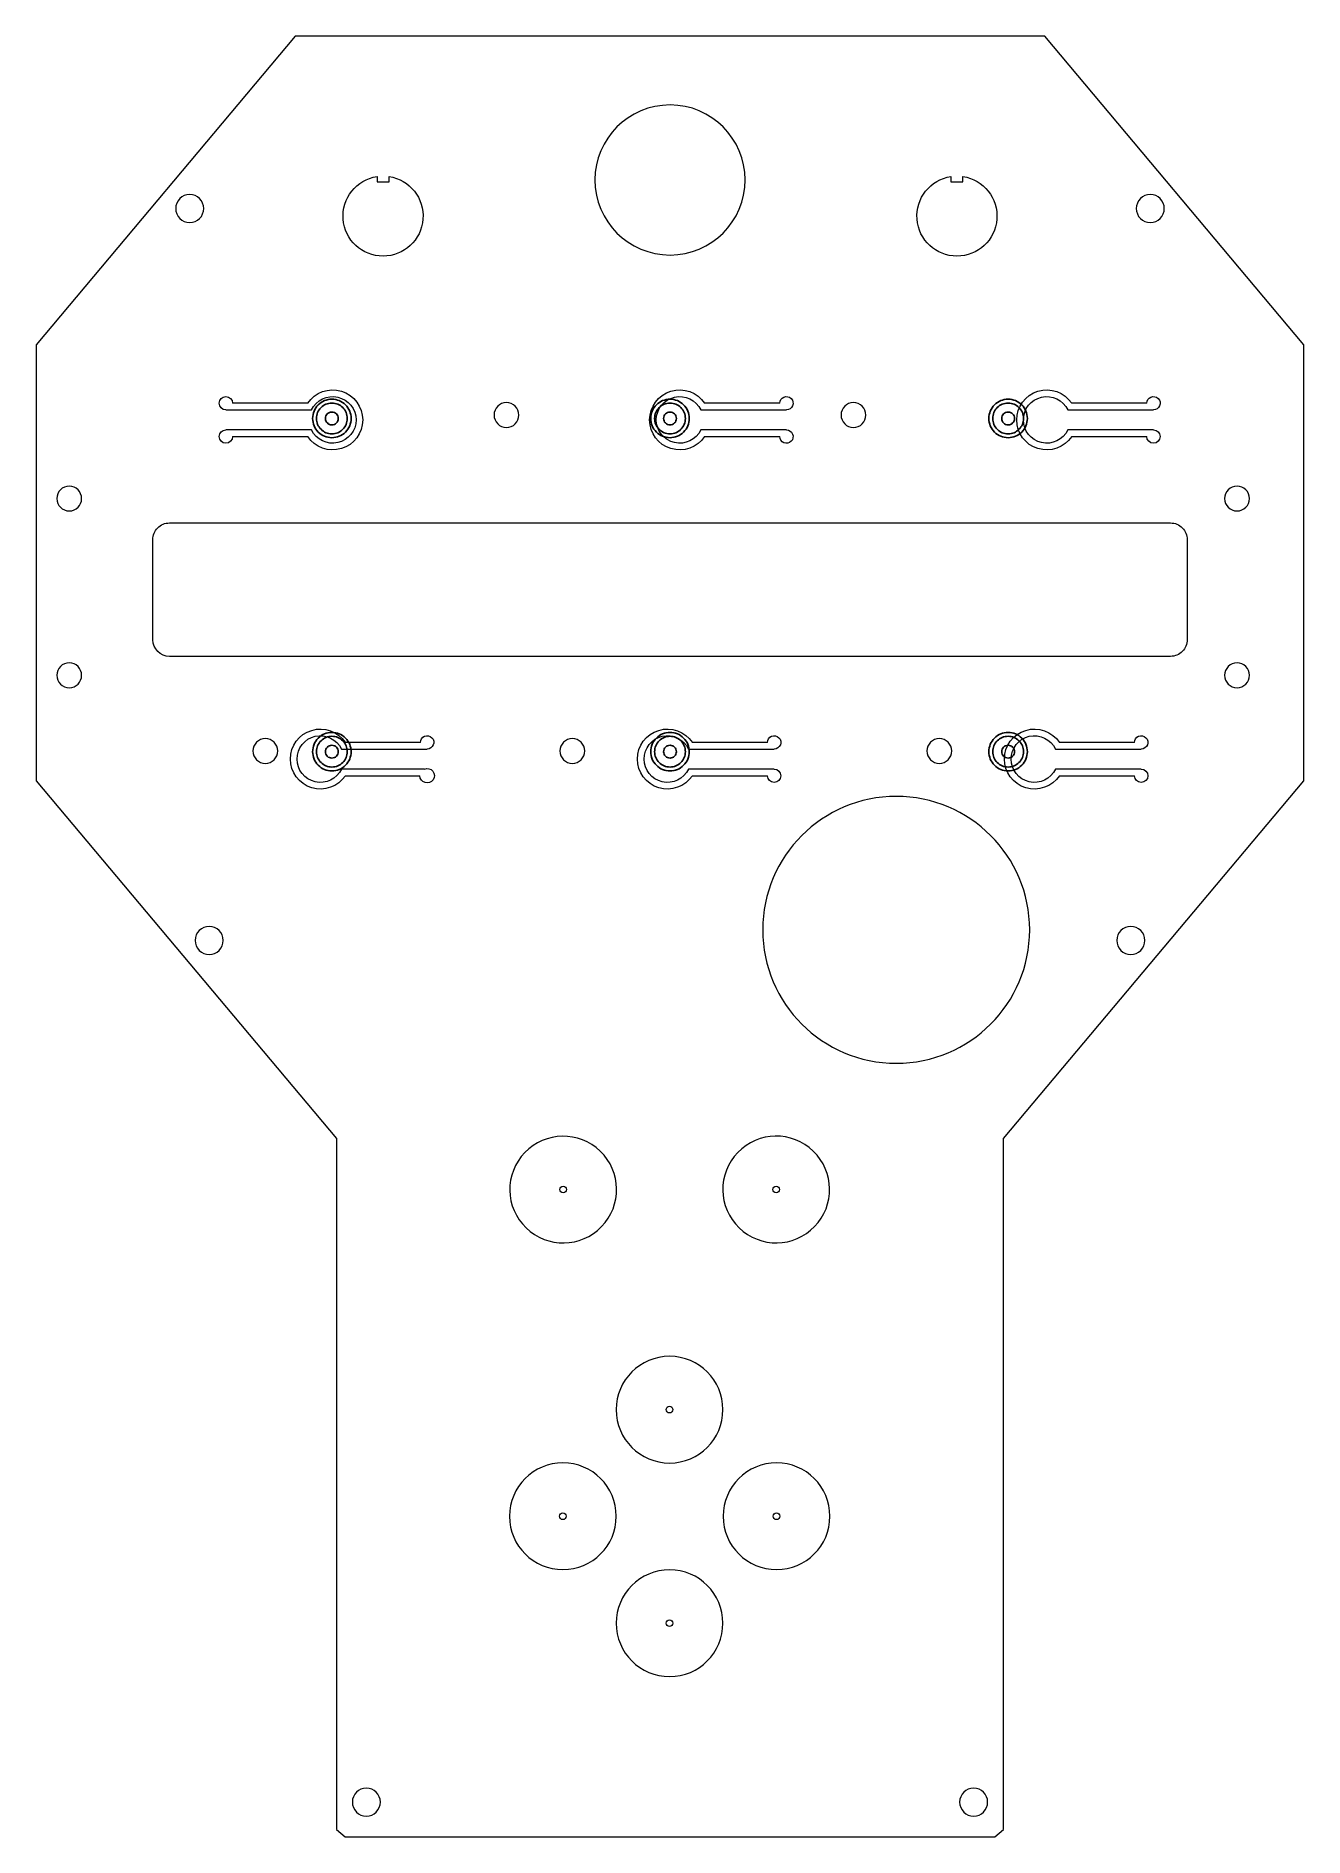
# Model space of a CAD drawing. Header units: millimetres. Extents: x 164 to 354, y -123 to 147.
import ezdxf

# ---------------------------------------------------------------- set-up
doc = ezdxf.new("R2010")
doc.units = ezdxf.units.MM
doc.header["$MEASUREMENT"] = 0
doc.layers.add('layer 1', color=7, linetype='Continuous', plot=False)

msp = doc.modelspace()

# ---------------------------------------------------------------- linework, layer by layer
at = {"layer": 'layer 1', "lineweight": 15}
for points in [[(202.4572, 146.9838), (202.4572, 146.9838), (163.6212, 100.7009), (163.6212, 100.7009)], [(314.7852, 146.9838), (314.7852, 146.9838), (202.4572, 146.9838), (202.4572, 146.9838)], [(353.6212, 100.7009), (353.6212, 100.7009), (314.7852, 146.9838), (314.7852, 146.9838)], [(214.7212, 125.916), (214.7212, 125.916), (214.7212, 125.116), (214.7212, 125.116)], [(214.7212, 125.116), (214.7212, 125.116), (216.5212, 125.116), (216.5212, 125.116)], [(216.5212, 125.116), (216.5212, 125.116), (216.5212, 125.916), (216.5212, 125.916)], [(300.7212, 125.916), (300.7212, 125.916), (300.7212, 125.116), (300.7212, 125.116)], [(300.7212, 125.116), (300.7212, 125.116), (302.5212, 125.116), (302.5212, 125.116)], [(302.5212, 125.116), (302.5212, 125.116), (302.5212, 125.916), (302.5212, 125.916)], [(163.6212, 100.7009), (163.6212, 100.7009), (163.6212, 35.3144), (163.6212, 35.3144)], [(353.6212, 35.3144), (353.6212, 35.3144), (353.6212, 100.7009), (353.6212, 100.7009)], [(204.3295, 91.9338), (204.3295, 91.9338), (193.0712, 91.9338), (193.0712, 91.9338)], [(275.0712, 91.9338), (275.0712, 91.9338), (263.8129, 91.9338), (263.8129, 91.9338)], [(330.0712, 91.9338), (330.0712, 91.9338), (318.8129, 91.9338), (318.8129, 91.9338)], [(192.0712, 90.9338), (192.0712, 90.9338), (204.9089, 90.9338), (204.9089, 90.9338)], [(263.2335, 90.9338), (263.2335, 90.9338), (276.0712, 90.9338), (276.0712, 90.9338)], [(318.2335, 90.9338), (318.2335, 90.9338), (331.0712, 90.9338), (331.0712, 90.9338)], [(204.9089, 87.9338), (204.9089, 87.9338), (192.0712, 87.9338), (192.0712, 87.9338)], [(193.0712, 86.9338), (193.0712, 86.9338), (204.3295, 86.9338), (204.3295, 86.9338)], [(276.0712, 87.9338), (276.0712, 87.9338), (263.2335, 87.9338), (263.2335, 87.9338)], [(263.8129, 86.9338), (263.8129, 86.9338), (275.0712, 86.9338), (275.0712, 86.9338)], [(331.0712, 87.9338), (331.0712, 87.9338), (318.2335, 87.9338), (318.2335, 87.9338)], [(318.8129, 86.9338), (318.8129, 86.9338), (330.0712, 86.9338), (330.0712, 86.9338)], [(183.6212, 73.9838), (183.6212, 73.9838), (333.6212, 73.9838), (333.6212, 73.9838)], [(181.1212, 56.4838), (181.1212, 56.4838), (181.1212, 71.4838), (181.1212, 71.4838)], [(336.1212, 71.4838), (336.1212, 71.4838), (336.1212, 56.4838), (336.1212, 56.4838)], [(183.6212, 53.9838), (182.2405, 53.9838), (181.1212, 55.1031), (181.1212, 56.4838)], [(333.6212, 53.9838), (333.6212, 53.9838), (183.6212, 53.9838), (183.6212, 53.9838)], [(221.2315, 41.0838), (221.2315, 41.0838), (209.9731, 41.0838), (209.9731, 41.0838)], [(273.2315, 41.0838), (273.2315, 41.0838), (261.9731, 41.0838), (261.9731, 41.0838)], [(328.2315, 41.0838), (328.2315, 41.0838), (316.9731, 41.0838), (316.9731, 41.0838)], [(209.3938, 40.0838), (209.3938, 40.0838), (222.2315, 40.0838), (222.2315, 40.0838)], [(261.3938, 40.0838), (261.3938, 40.0838), (274.2315, 40.0838), (274.2315, 40.0838)], [(316.3938, 40.0838), (316.3938, 40.0838), (329.2315, 40.0838), (329.2315, 40.0838)], [(163.6212, 35.3144), (163.6212, 35.3144), (208.6212, -18.3145), (208.6212, -18.3145)], [(221.8224, 37.0838), (221.8224, 37.0838), (209.3938, 37.0838), (209.3938, 37.0838)], [(209.9731, 36.0838), (209.9731, 36.0838), (221.151, 36.0838), (221.151, 36.0838)], [(274.2315, 37.0838), (274.2315, 37.0838), (261.3938, 37.0838), (261.3938, 37.0838)], [(261.9731, 36.0838), (261.9731, 36.0838), (273.2315, 36.0838), (273.2315, 36.0838)], [(308.6212, -18.3145), (308.6212, -18.3145), (353.6212, 35.3144), (353.6212, 35.3144)], [(329.2315, 37.0838), (329.2315, 37.0838), (316.3938, 37.0838), (316.3938, 37.0838)], [(316.9731, 36.0838), (316.9731, 36.0838), (328.2315, 36.0838), (328.2315, 36.0838)], [(208.6212, -18.3145), (208.6212, -18.3145), (208.6212, -121.9084), (208.6212, -121.9084)], [(308.6212, -121.9084), (308.6212, -121.9084), (308.6212, -18.3145), (308.6212, -18.3145)], [(208.6212, -121.9084), (208.6212, -121.9084), (209.9413, -123.0162), (209.9413, -123.0162)], [(209.9413, -123.0162), (209.9413, -123.0162), (307.3011, -123.0162), (307.3011, -123.0162)], [(307.3011, -123.0162), (307.3011, -123.0162), (308.6212, -121.9084), (308.6212, -121.9084)]]:
    msp.add_open_spline(points, degree=3, dxfattribs=at)
at = {"layer": 'layer 1', "color": 240, "lineweight": 15}
msp.add_open_spline([(247.374, 125.3999), (247.374, 131.6131), (252.4108, 136.6499), (258.624, 136.6499), (258.624, 136.6499), (264.8372, 136.65), (269.874, 131.6132), (269.874, 125.4), (269.874, 125.4), (269.874, 119.1868), (264.8372, 114.15), (258.624, 114.1499), (258.624, 114.1499), (252.4109, 114.1499), (247.374, 119.1867), (247.374, 125.3999)], degree=3, knots=[0, 0, 0, 0, 0.2, 0.2, 0.2, 0.2, 0.4, 0.4, 0.4, 0.4, 0.6, 0.6, 0.6, 0.6, 1, 1, 1, 1], dxfattribs=at)
at = {"layer": 'layer 1', "lineweight": 15}
for points, knots in [([(216.5212, 125.916), (219.6243, 125.4452), (221.8403, 122.6623), (221.6042, 119.5326), (221.6042, 119.5326), (221.3681, 116.4028), (218.7599, 113.9839), (215.6212, 113.9838), (215.6212, 113.9838), (212.4826, 113.9838), (209.8743, 116.4028), (209.6382, 119.5325), (209.6382, 119.5325), (209.4021, 122.6623), (211.618, 125.4451), (214.7212, 125.916)], [0, 0, 0, 0, 0.2, 0.2, 0.2, 0.2, 0.4, 0.4, 0.4, 0.4, 0.6, 0.6, 0.6, 0.6, 1, 1, 1, 1]), ([(302.5212, 125.916), (305.6243, 125.4452), (307.8403, 122.6623), (307.6042, 119.5326), (307.6042, 119.5326), (307.3681, 116.4028), (304.7599, 113.9839), (301.6212, 113.9838), (301.6212, 113.9838), (298.4826, 113.9838), (295.8743, 116.4028), (295.6382, 119.5325), (295.6382, 119.5325), (295.4021, 122.6623), (297.618, 125.4451), (300.7212, 125.916)], [0, 0, 0, 0, 0.2, 0.2, 0.2, 0.2, 0.4, 0.4, 0.4, 0.4, 0.6, 0.6, 0.6, 0.6, 1, 1, 1, 1]), ([(184.5498, 121.1241), (184.5498, 122.2839), (185.49, 123.2241), (186.6498, 123.2241), (186.6498, 123.2241), (187.8096, 123.2241), (188.7498, 122.2839), (188.7498, 121.1241), (188.7498, 121.1241), (188.7498, 119.9643), (187.8096, 119.0241), (186.6498, 119.0241), (186.6498, 119.0241), (185.49, 119.0241), (184.5498, 119.9643), (184.5498, 121.1241)], [0, 0, 0, 0, 0.2, 0.2, 0.2, 0.2, 0.4, 0.4, 0.4, 0.4, 0.6, 0.6, 0.6, 0.6, 1, 1, 1, 1]), ([(328.4926, 121.1241), (328.4926, 122.2839), (329.4328, 123.2241), (330.5926, 123.2241), (330.5926, 123.2241), (331.7524, 123.2241), (332.6926, 122.2839), (332.6926, 121.1241), (332.6926, 121.1241), (332.6926, 119.9643), (331.7524, 119.0241), (330.5926, 119.0241), (330.5926, 119.0241), (329.4328, 119.0241), (328.4926, 119.9643), (328.4926, 121.1241)], [0, 0, 0, 0, 0.2, 0.2, 0.2, 0.2, 0.4, 0.4, 0.4, 0.4, 0.6, 0.6, 0.6, 0.6, 1, 1, 1, 1]), ([(192.0712, 90.9338), (191.5189, 90.9338), (191.0712, 91.3816), (191.0712, 91.9338), (191.0712, 91.9338), (191.0712, 92.4861), (191.5189, 92.9338), (192.0712, 92.9338), (192.0712, 92.9338), (192.6235, 92.9338), (193.0712, 92.4861), (193.0712, 91.9338)], [0, 0, 0, 0, 0.25, 0.25, 0.25, 0.25, 0.5, 0.5, 0.5, 0.5, 1, 1, 1, 1]), ([(204.3295, 91.9338), (205.4307, 93.582), (207.4806, 94.3155), (209.3774, 93.7401), (209.3774, 93.7401), (211.2742, 93.1647), (212.5712, 91.416), (212.5712, 89.4338), (212.5712, 89.4338), (212.5712, 87.4517), (211.2742, 85.703), (209.3774, 85.1276), (209.3774, 85.1276), (207.4806, 84.5522), (205.4307, 85.2857), (204.3295, 86.9338)], [0, 0, 0, 0, 0.2, 0.2, 0.2, 0.2, 0.4, 0.4, 0.4, 0.4, 0.6, 0.6, 0.6, 0.6, 1, 1, 1, 1]), ([(204.9089, 90.9338), (205.6104, 92.4127), (207.2432, 93.2079), (208.84, 92.8484), (208.84, 92.8484), (210.4368, 92.4888), (211.5712, 91.0706), (211.5712, 89.4338), (211.5712, 89.4338), (211.5712, 87.7971), (210.4368, 86.3788), (208.84, 86.0193), (208.84, 86.0193), (207.2432, 85.6598), (205.6104, 86.455), (204.9089, 87.9338)], [0, 0, 0, 0, 0.2, 0.2, 0.2, 0.2, 0.4, 0.4, 0.4, 0.4, 0.6, 0.6, 0.6, 0.6, 1, 1, 1, 1]), ([(232.2577, 90.1593), (232.2577, 91.1865), (233.0904, 92.0193), (234.1177, 92.0193), (234.1177, 92.0193), (235.1449, 92.0193), (235.9777, 91.1866), (235.9777, 90.1593), (235.9777, 90.1593), (235.9777, 89.1321), (235.1449, 88.2993), (234.1177, 88.2993), (234.1177, 88.2993), (233.0904, 88.2993), (232.2577, 89.132), (232.2577, 90.1593)], [0, 0, 0, 0, 0.2, 0.2, 0.2, 0.2, 0.4, 0.4, 0.4, 0.4, 0.6, 0.6, 0.6, 0.6, 1, 1, 1, 1]), ([(263.8129, 86.9338), (262.7117, 85.2857), (260.6618, 84.5522), (258.765, 85.1276), (258.765, 85.1276), (256.8682, 85.703), (255.5712, 87.4517), (255.5712, 89.4338), (255.5712, 89.4338), (255.5712, 91.416), (256.8681, 93.1647), (258.7649, 93.7401), (258.7649, 93.7401), (260.6617, 94.3155), (262.7116, 93.582), (263.8128, 91.9339)], [0, 0, 0, 0, 0.2, 0.2, 0.2, 0.2, 0.4, 0.4, 0.4, 0.4, 0.6, 0.6, 0.6, 0.6, 1, 1, 1, 1]), ([(263.2335, 87.9338), (262.532, 86.455), (260.8993, 85.6598), (259.3024, 86.0193), (259.3024, 86.0193), (257.7056, 86.3788), (256.5712, 87.797), (256.5712, 89.4338), (256.5712, 89.4338), (256.5712, 91.0706), (257.7056, 92.4888), (259.3024, 92.8484), (259.3024, 92.8484), (260.8992, 93.2079), (262.532, 92.4127), (263.2335, 90.9339)], [0, 0, 0, 0, 0.2, 0.2, 0.2, 0.2, 0.4, 0.4, 0.4, 0.4, 0.6, 0.6, 0.6, 0.6, 1, 1, 1, 1]), ([(275.0712, 91.9338), (275.0712, 92.3383), (275.3148, 92.7029), (275.6885, 92.8577), (275.6885, 92.8577), (276.0622, 93.0125), (276.4923, 92.9269), (276.7783, 92.641), (276.7783, 92.641), (277.0643, 92.355), (277.1499, 91.9248), (276.9951, 91.5512), (276.9951, 91.5512), (276.8403, 91.1775), (276.4757, 90.9338), (276.0712, 90.9338)], [0, 0, 0, 0, 0.2, 0.2, 0.2, 0.2, 0.4, 0.4, 0.4, 0.4, 0.6, 0.6, 0.6, 0.6, 1, 1, 1, 1]), ([(284.2577, 90.1593), (284.2577, 91.1865), (285.0904, 92.0193), (286.1177, 92.0193), (286.1177, 92.0193), (287.1449, 92.0193), (287.9777, 91.1866), (287.9777, 90.1593), (287.9777, 90.1593), (287.9777, 89.1321), (287.1449, 88.2993), (286.1177, 88.2993), (286.1177, 88.2993), (285.0904, 88.2993), (284.2577, 89.132), (284.2577, 90.1593)], [0, 0, 0, 0, 0.2, 0.2, 0.2, 0.2, 0.4, 0.4, 0.4, 0.4, 0.6, 0.6, 0.6, 0.6, 1, 1, 1, 1]), ([(318.8129, 86.9338), (317.7117, 85.2857), (315.6618, 84.5522), (313.765, 85.1276), (313.765, 85.1276), (311.8682, 85.703), (310.5712, 87.4517), (310.5712, 89.4338), (310.5712, 89.4338), (310.5712, 91.416), (311.8681, 93.1647), (313.7649, 93.7401), (313.7649, 93.7401), (315.6617, 94.3155), (317.7116, 93.582), (318.8128, 91.9339)], [0, 0, 0, 0, 0.2, 0.2, 0.2, 0.2, 0.4, 0.4, 0.4, 0.4, 0.6, 0.6, 0.6, 0.6, 1, 1, 1, 1]), ([(318.2335, 87.9338), (317.532, 86.455), (315.8993, 85.6598), (314.3024, 86.0193), (314.3024, 86.0193), (312.7056, 86.3788), (311.5712, 87.797), (311.5712, 89.4338), (311.5712, 89.4338), (311.5712, 91.0706), (312.7056, 92.4888), (314.3024, 92.8484), (314.3024, 92.8484), (315.8992, 93.2079), (317.532, 92.4127), (318.2335, 90.9339)], [0, 0, 0, 0, 0.2, 0.2, 0.2, 0.2, 0.4, 0.4, 0.4, 0.4, 0.6, 0.6, 0.6, 0.6, 1, 1, 1, 1]), ([(330.0712, 91.9338), (330.0712, 92.3383), (330.3148, 92.7029), (330.6885, 92.8577), (330.6885, 92.8577), (331.0622, 93.0125), (331.4923, 92.9269), (331.7783, 92.641), (331.7783, 92.641), (332.0643, 92.355), (332.1499, 91.9248), (331.9951, 91.5512), (331.9951, 91.5512), (331.8403, 91.1775), (331.4757, 90.9338), (331.0712, 90.9338)], [0, 0, 0, 0, 0.2, 0.2, 0.2, 0.2, 0.4, 0.4, 0.4, 0.4, 0.6, 0.6, 0.6, 0.6, 1, 1, 1, 1]), ([(193.0712, 86.9338), (193.0712, 86.3816), (192.6235, 85.9338), (192.0712, 85.9338), (192.0712, 85.9338), (191.5189, 85.9338), (191.0712, 86.3816), (191.0712, 86.9338), (191.0712, 86.9338), (191.0712, 87.4861), (191.5189, 87.9338), (192.0712, 87.9338)], [0, 0, 0, 0, 0.25, 0.25, 0.25, 0.25, 0.5, 0.5, 0.5, 0.5, 1, 1, 1, 1]), ([(276.0712, 87.9338), (276.4757, 87.9338), (276.8403, 87.6902), (276.9951, 87.3165), (276.9951, 87.3165), (277.1499, 86.9429), (277.0643, 86.5127), (276.7783, 86.2267), (276.7783, 86.2267), (276.4923, 85.9407), (276.0622, 85.8552), (275.6885, 86.01), (275.6885, 86.01), (275.3148, 86.1647), (275.0712, 86.5294), (275.0712, 86.9338)], [0, 0, 0, 0, 0.2, 0.2, 0.2, 0.2, 0.4, 0.4, 0.4, 0.4, 0.6, 0.6, 0.6, 0.6, 1, 1, 1, 1]), ([(331.0712, 87.9338), (331.6235, 87.9338), (332.0712, 87.4861), (332.0712, 86.9338), (332.0712, 86.9338), (332.0712, 86.3816), (331.6235, 85.9338), (331.0712, 85.9338), (331.0712, 85.9338), (330.5189, 85.9338), (330.0712, 86.3816), (330.0712, 86.9338)], [0, 0, 0, 0, 0.25, 0.25, 0.25, 0.25, 0.5, 0.5, 0.5, 0.5, 1, 1, 1, 1]), ([(166.7352, 77.6452), (166.7352, 78.6725), (167.568, 79.5052), (168.5952, 79.5052), (168.5952, 79.5052), (169.6224, 79.5052), (170.4552, 78.6725), (170.4552, 77.6452), (170.4552, 77.6452), (170.4552, 76.618), (169.6225, 75.7852), (168.5952, 75.7852), (168.5952, 75.7852), (167.568, 75.7852), (166.7352, 76.618), (166.7352, 77.6452)], [0, 0, 0, 0, 0.2, 0.2, 0.2, 0.2, 0.4, 0.4, 0.4, 0.4, 0.6, 0.6, 0.6, 0.6, 1, 1, 1, 1]), ([(341.7352, 77.6452), (341.7352, 78.6725), (342.568, 79.5052), (343.5952, 79.5052), (343.5952, 79.5052), (344.6224, 79.5052), (345.4552, 78.6725), (345.4552, 77.6452), (345.4552, 77.6452), (345.4552, 76.618), (344.6225, 75.7852), (343.5952, 75.7852), (343.5952, 75.7852), (342.568, 75.7852), (341.7352, 76.618), (341.7352, 77.6452)], [0, 0, 0, 0, 0.2, 0.2, 0.2, 0.2, 0.4, 0.4, 0.4, 0.4, 0.6, 0.6, 0.6, 0.6, 1, 1, 1, 1]), ([(181.1212, 71.4838), (181.1212, 72.1469), (181.3846, 72.7828), (181.8534, 73.2516), (181.8534, 73.2516), (182.3223, 73.7205), (182.9582, 73.9838), (183.6212, 73.9838)], [0, 0, 0, 0, 0.33333333, 0.33333333, 0.33333333, 0.33333333, 1, 1, 1, 1]), ([(333.6212, 73.9838), (334.2842, 73.9838), (334.9201, 73.7205), (335.389, 73.2516), (335.389, 73.2516), (335.8578, 72.7828), (336.1212, 72.1469), (336.1212, 71.4838)], [0, 0, 0, 0, 0.33333333, 0.33333333, 0.33333333, 0.33333333, 1, 1, 1, 1]), ([(336.1212, 56.4838), (336.1212, 55.8208), (335.8578, 55.1849), (335.389, 54.7161), (335.389, 54.7161), (334.9201, 54.2472), (334.2842, 53.9838), (333.6212, 53.9838)], [0, 0, 0, 0, 0.33333333, 0.33333333, 0.33333333, 0.33333333, 1, 1, 1, 1]), ([(166.7352, 51.1452), (166.7352, 52.1725), (167.568, 53.0052), (168.5952, 53.0052), (168.5952, 53.0052), (169.6224, 53.0052), (170.4552, 52.1725), (170.4552, 51.1452), (170.4552, 51.1452), (170.4552, 50.118), (169.6225, 49.2852), (168.5952, 49.2852), (168.5952, 49.2852), (167.568, 49.2852), (166.7352, 50.118), (166.7352, 51.1452)], [0, 0, 0, 0, 0.2, 0.2, 0.2, 0.2, 0.4, 0.4, 0.4, 0.4, 0.6, 0.6, 0.6, 0.6, 1, 1, 1, 1]), ([(341.7352, 51.1452), (341.7352, 52.1725), (342.568, 53.0052), (343.5952, 53.0052), (343.5952, 53.0052), (344.6224, 53.0052), (345.4552, 52.1725), (345.4552, 51.1452), (345.4552, 51.1452), (345.4552, 50.118), (344.6225, 49.2852), (343.5952, 49.2852), (343.5952, 49.2852), (342.568, 49.2852), (341.7352, 50.118), (341.7352, 51.1452)], [0, 0, 0, 0, 0.2, 0.2, 0.2, 0.2, 0.4, 0.4, 0.4, 0.4, 0.6, 0.6, 0.6, 0.6, 1, 1, 1, 1]), ([(209.9731, 36.0838), (208.872, 34.4357), (206.8221, 33.7022), (204.9253, 34.2776), (204.9253, 34.2776), (203.0285, 34.853), (201.7315, 36.6017), (201.7315, 38.5838), (201.7315, 38.5838), (201.7315, 40.566), (203.0284, 42.3147), (204.9252, 42.8901), (204.9252, 42.8901), (206.822, 43.4655), (208.8719, 42.732), (209.9731, 41.0839)], [0, 0, 0, 0, 0.2, 0.2, 0.2, 0.2, 0.4, 0.4, 0.4, 0.4, 0.6, 0.6, 0.6, 0.6, 1, 1, 1, 1]), ([(261.9731, 36.0838), (260.872, 34.4357), (258.8221, 33.7022), (256.9253, 34.2776), (256.9253, 34.2776), (255.0285, 34.853), (253.7315, 36.6017), (253.7315, 38.5838), (253.7315, 38.5838), (253.7315, 40.566), (255.0284, 42.3147), (256.9252, 42.8901), (256.9252, 42.8901), (258.822, 43.4655), (260.8719, 42.732), (261.9731, 41.0839)], [0, 0, 0, 0, 0.2, 0.2, 0.2, 0.2, 0.4, 0.4, 0.4, 0.4, 0.6, 0.6, 0.6, 0.6, 1, 1, 1, 1]), ([(316.9731, 36.0838), (315.872, 34.4357), (313.8221, 33.7022), (311.9253, 34.2776), (311.9253, 34.2776), (310.0285, 34.853), (308.7315, 36.6017), (308.7315, 38.5838), (308.7315, 38.5838), (308.7315, 40.566), (310.0284, 42.3147), (311.9252, 42.8901), (311.9252, 42.8901), (313.822, 43.4655), (315.8719, 42.732), (316.9731, 41.0839)], [0, 0, 0, 0, 0.2, 0.2, 0.2, 0.2, 0.4, 0.4, 0.4, 0.4, 0.6, 0.6, 0.6, 0.6, 1, 1, 1, 1]), ([(196.1215, 39.7948), (196.1215, 40.8221), (196.9542, 41.6548), (197.9815, 41.6548), (197.9815, 41.6548), (199.0087, 41.6548), (199.8415, 40.8221), (199.8415, 39.7948), (199.8415, 39.7948), (199.8415, 38.7676), (199.0087, 37.9348), (197.9815, 37.9348), (197.9815, 37.9348), (196.9543, 37.9348), (196.1215, 38.7675), (196.1215, 39.7948)], [0, 0, 0, 0, 0.2, 0.2, 0.2, 0.2, 0.4, 0.4, 0.4, 0.4, 0.6, 0.6, 0.6, 0.6, 1, 1, 1, 1]), ([(209.3938, 37.0838), (208.6923, 35.605), (207.0595, 34.8098), (205.4627, 35.1693), (205.4627, 35.1693), (203.8659, 35.5288), (202.7315, 36.947), (202.7315, 38.5838), (202.7315, 38.5838), (202.7315, 40.2206), (203.8659, 41.6388), (205.4627, 41.9984), (205.4627, 41.9984), (207.0595, 42.3579), (208.6923, 41.5627), (209.3938, 40.0839)], [0, 0, 0, 0, 0.2, 0.2, 0.2, 0.2, 0.4, 0.4, 0.4, 0.4, 0.6, 0.6, 0.6, 0.6, 1, 1, 1, 1]), ([(221.2315, 41.0838), (221.2315, 41.4883), (221.4751, 41.8529), (221.8488, 42.0077), (221.8488, 42.0077), (222.2225, 42.1625), (222.6526, 42.0769), (222.9386, 41.791), (222.9386, 41.791), (223.2246, 41.505), (223.3102, 41.0748), (223.1554, 40.7012), (223.1554, 40.7012), (223.0006, 40.3275), (222.636, 40.0838), (222.2315, 40.0838)], [0, 0, 0, 0, 0.2, 0.2, 0.2, 0.2, 0.4, 0.4, 0.4, 0.4, 0.6, 0.6, 0.6, 0.6, 1, 1, 1, 1]), ([(242.1215, 39.7948), (242.1215, 40.8221), (242.9542, 41.6548), (243.9815, 41.6548), (243.9815, 41.6548), (245.0087, 41.6548), (245.8415, 40.8221), (245.8415, 39.7948), (245.8415, 39.7948), (245.8415, 38.7676), (245.0087, 37.9348), (243.9815, 37.9348), (243.9815, 37.9348), (242.9542, 37.9348), (242.1215, 38.7675), (242.1215, 39.7948)], [0, 0, 0, 0, 0.2, 0.2, 0.2, 0.2, 0.4, 0.4, 0.4, 0.4, 0.6, 0.6, 0.6, 0.6, 1, 1, 1, 1]), ([(261.3938, 37.0838), (260.6923, 35.605), (259.0595, 34.8098), (257.4627, 35.1693), (257.4627, 35.1693), (255.8659, 35.5288), (254.7315, 36.947), (254.7315, 38.5838), (254.7315, 38.5838), (254.7315, 40.2206), (255.8659, 41.6388), (257.4627, 41.9984), (257.4627, 41.9984), (259.0595, 42.3579), (260.6923, 41.5627), (261.3938, 40.0839)], [0, 0, 0, 0, 0.2, 0.2, 0.2, 0.2, 0.4, 0.4, 0.4, 0.4, 0.6, 0.6, 0.6, 0.6, 1, 1, 1, 1]), ([(273.2315, 41.0838), (273.2315, 41.4883), (273.4751, 41.8529), (273.8488, 42.0077), (273.8488, 42.0077), (274.2225, 42.1625), (274.6526, 42.0769), (274.9386, 41.791), (274.9386, 41.791), (275.2246, 41.505), (275.3102, 41.0748), (275.1554, 40.7012), (275.1554, 40.7012), (275.0006, 40.3275), (274.636, 40.0838), (274.2315, 40.0838)], [0, 0, 0, 0, 0.2, 0.2, 0.2, 0.2, 0.4, 0.4, 0.4, 0.4, 0.6, 0.6, 0.6, 0.6, 1, 1, 1, 1]), ([(297.1215, 39.7948), (297.1215, 40.8221), (297.9542, 41.6548), (298.9815, 41.6548), (298.9815, 41.6548), (300.0087, 41.6548), (300.8415, 40.8221), (300.8415, 39.7948), (300.8415, 39.7948), (300.8415, 38.7676), (300.0087, 37.9348), (298.9815, 37.9348), (298.9815, 37.9348), (297.9542, 37.9348), (297.1215, 38.7675), (297.1215, 39.7948)], [0, 0, 0, 0, 0.2, 0.2, 0.2, 0.2, 0.4, 0.4, 0.4, 0.4, 0.6, 0.6, 0.6, 0.6, 1, 1, 1, 1]), ([(316.3938, 37.0838), (315.6923, 35.605), (314.0595, 34.8098), (312.4627, 35.1693), (312.4627, 35.1693), (310.8659, 35.5288), (309.7315, 36.947), (309.7315, 38.5838), (309.7315, 38.5838), (309.7315, 40.2206), (310.8659, 41.6388), (312.4627, 41.9984), (312.4627, 41.9984), (314.0595, 42.3579), (315.6923, 41.5627), (316.3938, 40.0839)], [0, 0, 0, 0, 0.2, 0.2, 0.2, 0.2, 0.4, 0.4, 0.4, 0.4, 0.6, 0.6, 0.6, 0.6, 1, 1, 1, 1]), ([(328.2315, 41.0838), (328.2315, 41.4883), (328.4751, 41.8529), (328.8488, 42.0077), (328.8488, 42.0077), (329.2225, 42.1625), (329.6526, 42.0769), (329.9386, 41.791), (329.9386, 41.791), (330.2246, 41.505), (330.3102, 41.0748), (330.1554, 40.7012), (330.1554, 40.7012), (330.0006, 40.3275), (329.636, 40.0838), (329.2315, 40.0838)], [0, 0, 0, 0, 0.2, 0.2, 0.2, 0.2, 0.4, 0.4, 0.4, 0.4, 0.6, 0.6, 0.6, 0.6, 1, 1, 1, 1]), ([(221.8224, 37.0838), (222.2625, 37.2639), (222.7685, 37.1351), (223.0689, 36.7665), (223.0689, 36.7665), (223.3694, 36.398), (223.3936, 35.8764), (223.1285, 35.4816), (223.1285, 35.4816), (222.8635, 35.0869), (222.3716, 34.9117), (221.9167, 35.0503), (221.9167, 35.0503), (221.4619, 35.1888), (221.151, 35.6084), (221.151, 36.0838)], [0, 0, 0, 0, 0.2, 0.2, 0.2, 0.2, 0.4, 0.4, 0.4, 0.4, 0.6, 0.6, 0.6, 0.6, 1, 1, 1, 1]), ([(274.2315, 37.0838), (274.7838, 37.0838), (275.2315, 36.6361), (275.2315, 36.0838), (275.2315, 36.0838), (275.2315, 35.5316), (274.7838, 35.0838), (274.2315, 35.0838), (274.2315, 35.0838), (273.6792, 35.0838), (273.2315, 35.5316), (273.2315, 36.0838)], [0, 0, 0, 0, 0.25, 0.25, 0.25, 0.25, 0.5, 0.5, 0.5, 0.5, 1, 1, 1, 1]), ([(329.2315, 37.0838), (329.7838, 37.0838), (330.2315, 36.6361), (330.2315, 36.0838), (330.2315, 36.0838), (330.2315, 35.5316), (329.7838, 35.0838), (329.2315, 35.0838), (329.2315, 35.0838), (328.6792, 35.0838), (328.2315, 35.5316), (328.2315, 36.0838)], [0, 0, 0, 0, 0.25, 0.25, 0.25, 0.25, 0.5, 0.5, 0.5, 0.5, 1, 1, 1, 1]), ([(272.5205, 12.9838), (272.5205, 24.0295), (281.4748, 32.9838), (292.5205, 32.9838), (292.5205, 32.9838), (303.5662, 32.9839), (312.5205, 24.0296), (312.5205, 12.9839), (312.5205, 12.9839), (312.5205, 1.9382), (303.5663, -7.0161), (292.5206, -7.0162), (292.5206, -7.0162), (281.4749, -7.0162), (272.5206, 1.9381), (272.5205, 12.9837), (272.5205, 12.9837), (272.5205, 12.9837), (272.5205, 12.9838)], [0, 0, 0, 0, 0.2, 0.2, 0.2, 0.2, 0.4, 0.4, 0.4, 0.4, 0.6, 0.6, 0.6, 0.6, 1, 1, 1, 1.0001, 1.0001, 1.0001, 1.0001]), ([(187.4684, 11.3925), (187.4684, 12.5523), (188.4086, 13.4925), (189.5684, 13.4925), (189.5684, 13.4925), (190.7282, 13.4925), (191.6684, 12.5523), (191.6684, 11.3925), (191.6684, 11.3925), (191.6684, 10.2327), (190.7282, 9.2925), (189.5684, 9.2925), (189.5684, 9.2925), (188.4086, 9.2925), (187.4684, 10.2327), (187.4684, 11.3925)], [0, 0, 0, 0, 0.2, 0.2, 0.2, 0.2, 0.4, 0.4, 0.4, 0.4, 0.6, 0.6, 0.6, 0.6, 1, 1, 1, 1]), ([(325.574, 11.3925), (325.574, 12.5523), (326.5142, 13.4925), (327.674, 13.4925), (327.674, 13.4925), (328.8338, 13.4925), (329.774, 12.5523), (329.774, 11.3925), (329.774, 11.3925), (329.774, 10.2327), (328.8338, 9.2925), (327.674, 9.2925), (327.674, 9.2925), (326.5142, 9.2925), (325.574, 10.2327), (325.574, 11.3925)], [0, 0, 0, 0, 0.2, 0.2, 0.2, 0.2, 0.4, 0.4, 0.4, 0.4, 0.6, 0.6, 0.6, 0.6, 1, 1, 1, 1]), ([(211.0212, -117.7902), (211.0212, -116.6304), (211.9614, -115.6902), (213.1212, -115.6902), (213.1212, -115.6902), (214.281, -115.6902), (215.2212, -116.6304), (215.2212, -117.7902), (215.2212, -117.7902), (215.2212, -118.95), (214.281, -119.8902), (213.1212, -119.8902), (213.1212, -119.8902), (211.9614, -119.8902), (211.0212, -118.95), (211.0212, -117.7902)], [0, 0, 0, 0, 0.2, 0.2, 0.2, 0.2, 0.4, 0.4, 0.4, 0.4, 0.6, 0.6, 0.6, 0.6, 1, 1, 1, 1]), ([(302.0212, -117.7902), (302.0212, -116.6304), (302.9614, -115.6902), (304.1212, -115.6902), (304.1212, -115.6902), (305.281, -115.6902), (306.2212, -116.6304), (306.2212, -117.7902), (306.2212, -117.7902), (306.2212, -118.95), (305.281, -119.8902), (304.1212, -119.8902), (304.1212, -119.8902), (302.9614, -119.8902), (302.0212, -118.95), (302.0212, -117.7902)], [0, 0, 0, 0, 0.2, 0.2, 0.2, 0.2, 0.4, 0.4, 0.4, 0.4, 0.6, 0.6, 0.6, 0.6, 1, 1, 1, 1])]:
    msp.add_open_spline(points, degree=3, knots=knots, dxfattribs=at)
at = {"layer": 'layer 1', "color": 240}
for points in [[(205.072, 89.6495), (205.072, 90.4458), (205.3525, 91.125), (205.9148, 91.6874), (205.9148, 91.6874), (206.4771, 92.2497), (207.1564, 92.5302), (207.954, 92.5302), (207.954, 92.5302), (208.7503, 92.5302), (209.4295, 92.2497), (209.9919, 91.6874), (209.9919, 91.6874), (210.5542, 91.125), (210.8347, 90.4458), (210.8347, 89.6495), (210.8347, 89.6495), (210.8347, 88.8519), (210.5542, 88.1726), (209.9919, 87.6103), (209.9919, 87.6103), (209.4295, 87.048), (208.7503, 86.7675), (207.954, 86.7675), (207.954, 86.7675), (207.1564, 86.7675), (206.4771, 87.048), (205.9148, 87.6103), (205.9148, 87.6103), (205.3525, 88.1726), (205.072, 88.8519), (205.072, 89.6495)], [(205.6489, 89.6495), (205.6489, 89.0127), (205.8736, 88.4704), (206.3242, 88.0197), (206.3242, 88.0197), (206.7748, 87.5691), (207.3172, 87.3444), (207.954, 87.3444), (207.954, 87.3444), (208.5894, 87.3444), (209.1318, 87.5691), (209.5824, 88.0197), (209.5824, 88.0197), (210.0331, 88.4704), (210.2577, 89.0127), (210.2577, 89.6495), (210.2577, 89.6495), (210.2577, 90.2849), (210.0331, 90.8273), (209.5824, 91.2779), (209.5824, 91.2779), (209.1318, 91.7286), (208.5894, 91.9532), (207.954, 91.9532), (207.954, 91.9532), (207.3172, 91.9532), (206.7748, 91.7286), (206.3242, 91.2779), (206.3242, 91.2779), (205.8736, 90.8273), (205.6489, 90.2849), (205.6489, 89.6495)], [(255.7398, 89.6495), (255.7398, 90.4458), (256.0203, 91.125), (256.5826, 91.6874), (256.5826, 91.6874), (257.1449, 92.2497), (257.8242, 92.5302), (258.6218, 92.5302), (258.6218, 92.5302), (259.4181, 92.5302), (260.0973, 92.2497), (260.6597, 91.6874), (260.6597, 91.6874), (261.222, 91.125), (261.5025, 90.4458), (261.5025, 89.6495), (261.5025, 89.6495), (261.5025, 88.8519), (261.222, 88.1726), (260.6597, 87.6103), (260.6597, 87.6103), (260.0973, 87.048), (259.4181, 86.7675), (258.6218, 86.7675), (258.6218, 86.7675), (257.8242, 86.7675), (257.1449, 87.048), (256.5826, 87.6103), (256.5826, 87.6103), (256.0203, 88.1726), (255.7398, 88.8519), (255.7398, 89.6495)], [(256.3167, 89.6495), (256.3167, 89.0127), (256.5414, 88.4704), (256.992, 88.0197), (256.992, 88.0197), (257.4426, 87.5691), (257.985, 87.3444), (258.6218, 87.3444), (258.6218, 87.3444), (259.2572, 87.3444), (259.7996, 87.5691), (260.2502, 88.0197), (260.2502, 88.0197), (260.7009, 88.4704), (260.9255, 89.0127), (260.9255, 89.6495), (260.9255, 89.6495), (260.9255, 90.2849), (260.7009, 90.8273), (260.2502, 91.2779), (260.2502, 91.2779), (259.7996, 91.7286), (259.2572, 91.9532), (258.6218, 91.9532), (258.6218, 91.9532), (257.985, 91.9532), (257.4426, 91.7286), (256.992, 91.2779), (256.992, 91.2779), (256.5414, 90.8273), (256.3167, 90.2849), (256.3167, 89.6495)], [(306.4077, 89.6495), (306.4077, 90.4458), (306.6882, 91.125), (307.2505, 91.6874), (307.2505, 91.6874), (307.8128, 92.2497), (308.4921, 92.5302), (309.2897, 92.5302), (309.2897, 92.5302), (310.086, 92.5302), (310.7652, 92.2497), (311.3276, 91.6874), (311.3276, 91.6874), (311.8899, 91.125), (312.1704, 90.4458), (312.1704, 89.6495), (312.1704, 89.6495), (312.1704, 88.8519), (311.8899, 88.1726), (311.3276, 87.6103), (311.3276, 87.6103), (310.7652, 87.048), (310.086, 86.7675), (309.2897, 86.7675), (309.2897, 86.7675), (308.4921, 86.7675), (307.8128, 87.048), (307.2505, 87.6103), (307.2505, 87.6103), (306.6882, 88.1726), (306.4077, 88.8519), (306.4077, 89.6495)], [(306.9846, 89.6495), (306.9846, 89.0127), (307.2093, 88.4704), (307.6599, 88.0197), (307.6599, 88.0197), (308.1105, 87.5691), (308.6529, 87.3444), (309.2897, 87.3444), (309.2897, 87.3444), (309.9251, 87.3444), (310.4675, 87.5691), (310.9181, 88.0197), (310.9181, 88.0197), (311.3688, 88.4704), (311.5934, 89.0127), (311.5934, 89.6495), (311.5934, 89.6495), (311.5934, 90.2849), (311.3688, 90.8273), (310.9181, 91.2779), (310.9181, 91.2779), (310.4675, 91.7286), (309.9251, 91.9532), (309.2897, 91.9532), (309.2897, 91.9532), (308.6529, 91.9532), (308.1105, 91.7286), (307.6599, 91.2779), (307.6599, 91.2779), (307.2093, 90.8273), (306.9846, 90.2849), (306.9846, 89.6495)], [(206.9915, 89.6495), (206.9915, 89.914), (207.0846, 90.14), (207.272, 90.3288), (207.272, 90.3288), (207.4581, 90.5162), (207.6855, 90.6106), (207.954, 90.6106), (207.954, 90.6106), (208.2185, 90.6106), (208.4445, 90.5162), (208.6333, 90.3288), (208.6333, 90.3288), (208.8207, 90.14), (208.9151, 89.914), (208.9151, 89.6495), (208.9151, 89.6495), (208.9151, 89.3836), (208.8207, 89.1576), (208.6333, 88.9689), (208.6333, 88.9689), (208.4445, 88.7814), (208.2185, 88.687), (207.954, 88.687), (207.954, 88.687), (207.6881, 88.687), (207.4621, 88.7814), (207.2734, 88.9689), (207.2734, 88.9689), (207.0859, 89.1576), (206.9915, 89.3836), (206.9915, 89.6495)], [(257.6593, 89.6495), (257.6593, 89.914), (257.7524, 90.14), (257.9398, 90.3288), (257.9398, 90.3288), (258.1259, 90.5162), (258.3533, 90.6106), (258.6218, 90.6106), (258.6218, 90.6106), (258.8863, 90.6106), (259.1123, 90.5162), (259.3011, 90.3288), (259.3011, 90.3288), (259.4885, 90.14), (259.5829, 89.914), (259.5829, 89.6495), (259.5829, 89.6495), (259.5829, 89.3836), (259.4885, 89.1576), (259.3011, 88.9689), (259.3011, 88.9689), (259.1123, 88.7814), (258.8863, 88.687), (258.6218, 88.687), (258.6218, 88.687), (258.3559, 88.687), (258.1299, 88.7814), (257.9412, 88.9689), (257.9412, 88.9689), (257.7537, 89.1576), (257.6593, 89.3836), (257.6593, 89.6495)], [(308.3272, 89.6495), (308.3272, 89.914), (308.4203, 90.14), (308.6077, 90.3288), (308.6077, 90.3288), (308.7938, 90.5162), (309.0212, 90.6106), (309.2897, 90.6106), (309.2897, 90.6106), (309.5542, 90.6106), (309.7802, 90.5162), (309.969, 90.3288), (309.969, 90.3288), (310.1564, 90.14), (310.2508, 89.914), (310.2508, 89.6495), (310.2508, 89.6495), (310.2508, 89.3836), (310.1564, 89.1576), (309.969, 88.9689), (309.969, 88.9689), (309.7802, 88.7814), (309.5542, 88.687), (309.2897, 88.687), (309.2897, 88.687), (309.0238, 88.687), (308.7978, 88.7814), (308.6091, 88.9689), (308.6091, 88.9689), (308.4216, 89.1576), (308.3272, 89.3836), (308.3272, 89.6495)], [(205.072, 39.6935), (205.072, 38.8972), (205.3525, 38.218), (205.9148, 37.6556), (205.9148, 37.6556), (206.4771, 37.0933), (207.1564, 36.8128), (207.954, 36.8128), (207.954, 36.8128), (208.7503, 36.8128), (209.4295, 37.0933), (209.9919, 37.6556), (209.9919, 37.6556), (210.5542, 38.218), (210.8347, 38.8972), (210.8347, 39.6935), (210.8347, 39.6935), (210.8347, 40.4911), (210.5542, 41.1704), (209.9919, 41.7327), (209.9919, 41.7327), (209.4295, 42.295), (208.7503, 42.5755), (207.954, 42.5755), (207.954, 42.5755), (207.1564, 42.5755), (206.4771, 42.295), (205.9148, 41.7327), (205.9148, 41.7327), (205.3525, 41.1704), (205.072, 40.4911), (205.072, 39.6935)], [(205.6489, 39.6935), (205.6489, 40.3303), (205.8736, 40.8726), (206.3242, 41.3233), (206.3242, 41.3233), (206.7748, 41.7739), (207.3172, 41.9986), (207.954, 41.9986), (207.954, 41.9986), (208.5894, 41.9986), (209.1318, 41.7739), (209.5824, 41.3233), (209.5824, 41.3233), (210.0331, 40.8726), (210.2577, 40.3303), (210.2577, 39.6935), (210.2577, 39.6935), (210.2577, 39.0581), (210.0331, 38.5157), (209.5824, 38.0651), (209.5824, 38.0651), (209.1318, 37.6144), (208.5894, 37.3898), (207.954, 37.3898), (207.954, 37.3898), (207.3172, 37.3898), (206.7748, 37.6144), (206.3242, 38.0651), (206.3242, 38.0651), (205.8736, 38.5157), (205.6489, 39.0581), (205.6489, 39.6935)], [(206.9915, 39.6935), (206.9915, 39.429), (207.0846, 39.203), (207.272, 39.0142), (207.272, 39.0142), (207.4581, 38.8268), (207.6855, 38.7324), (207.954, 38.7324), (207.954, 38.7324), (208.2185, 38.7324), (208.4445, 38.8268), (208.6333, 39.0142), (208.6333, 39.0142), (208.8207, 39.203), (208.9151, 39.429), (208.9151, 39.6935), (208.9151, 39.6935), (208.9151, 39.9594), (208.8207, 40.1854), (208.6333, 40.3741), (208.6333, 40.3741), (208.4445, 40.5616), (208.2185, 40.656), (207.954, 40.656), (207.954, 40.656), (207.6881, 40.656), (207.4621, 40.5616), (207.2734, 40.3741), (207.2734, 40.3741), (207.0859, 40.1854), (206.9915, 39.9594), (206.9915, 39.6935)], [(255.7398, 39.6935), (255.7398, 38.8972), (256.0203, 38.218), (256.5826, 37.6556), (256.5826, 37.6556), (257.1449, 37.0933), (257.8242, 36.8128), (258.6218, 36.8128), (258.6218, 36.8128), (259.4181, 36.8128), (260.0973, 37.0933), (260.6597, 37.6556), (260.6597, 37.6556), (261.222, 38.218), (261.5025, 38.8972), (261.5025, 39.6935), (261.5025, 39.6935), (261.5025, 40.4911), (261.222, 41.1704), (260.6597, 41.7327), (260.6597, 41.7327), (260.0973, 42.295), (259.4181, 42.5755), (258.6218, 42.5755), (258.6218, 42.5755), (257.8242, 42.5755), (257.1449, 42.295), (256.5826, 41.7327), (256.5826, 41.7327), (256.0203, 41.1704), (255.7398, 40.4911), (255.7398, 39.6935)], [(256.3167, 39.6935), (256.3167, 40.3303), (256.5414, 40.8726), (256.992, 41.3233), (256.992, 41.3233), (257.4426, 41.7739), (257.985, 41.9986), (258.6218, 41.9986), (258.6218, 41.9986), (259.2572, 41.9986), (259.7996, 41.7739), (260.2502, 41.3233), (260.2502, 41.3233), (260.7009, 40.8726), (260.9255, 40.3303), (260.9255, 39.6935), (260.9255, 39.6935), (260.9255, 39.0581), (260.7009, 38.5157), (260.2502, 38.0651), (260.2502, 38.0651), (259.7996, 37.6144), (259.2572, 37.3898), (258.6218, 37.3898), (258.6218, 37.3898), (257.985, 37.3898), (257.4426, 37.6144), (256.992, 38.0651), (256.992, 38.0651), (256.5414, 38.5157), (256.3167, 39.0581), (256.3167, 39.6935)], [(257.6593, 39.6935), (257.6593, 39.429), (257.7524, 39.203), (257.9398, 39.0142), (257.9398, 39.0142), (258.1259, 38.8268), (258.3533, 38.7324), (258.6218, 38.7324), (258.6218, 38.7324), (258.8863, 38.7324), (259.1123, 38.8268), (259.3011, 39.0142), (259.3011, 39.0142), (259.4885, 39.203), (259.5829, 39.429), (259.5829, 39.6935), (259.5829, 39.6935), (259.5829, 39.9594), (259.4885, 40.1854), (259.3011, 40.3741), (259.3011, 40.3741), (259.1123, 40.5616), (258.8863, 40.656), (258.6218, 40.656), (258.6218, 40.656), (258.3559, 40.656), (258.1299, 40.5616), (257.9412, 40.3741), (257.9412, 40.3741), (257.7537, 40.1854), (257.6593, 39.9594), (257.6593, 39.6935)], [(306.4077, 39.6935), (306.4077, 38.8972), (306.6882, 38.218), (307.2505, 37.6556), (307.2505, 37.6556), (307.8128, 37.0933), (308.4921, 36.8128), (309.2897, 36.8128), (309.2897, 36.8128), (310.086, 36.8128), (310.7652, 37.0933), (311.3276, 37.6556), (311.3276, 37.6556), (311.8899, 38.218), (312.1704, 38.8972), (312.1704, 39.6935), (312.1704, 39.6935), (312.1704, 40.4911), (311.8899, 41.1704), (311.3276, 41.7327), (311.3276, 41.7327), (310.7652, 42.295), (310.086, 42.5755), (309.2897, 42.5755), (309.2897, 42.5755), (308.4921, 42.5755), (307.8128, 42.295), (307.2505, 41.7327), (307.2505, 41.7327), (306.6882, 41.1704), (306.4077, 40.4911), (306.4077, 39.6935)], [(306.9846, 39.6935), (306.9846, 40.3303), (307.2093, 40.8726), (307.6599, 41.3233), (307.6599, 41.3233), (308.1105, 41.7739), (308.6529, 41.9986), (309.2897, 41.9986), (309.2897, 41.9986), (309.9251, 41.9986), (310.4675, 41.7739), (310.9181, 41.3233), (310.9181, 41.3233), (311.3688, 40.8726), (311.5934, 40.3303), (311.5934, 39.6935), (311.5934, 39.6935), (311.5934, 39.0581), (311.3688, 38.5157), (310.9181, 38.0651), (310.9181, 38.0651), (310.4675, 37.6144), (309.9251, 37.3898), (309.2897, 37.3898), (309.2897, 37.3898), (308.6529, 37.3898), (308.1105, 37.6144), (307.6599, 38.0651), (307.6599, 38.0651), (307.2093, 38.5157), (306.9846, 39.0581), (306.9846, 39.6935)], [(308.3272, 39.6935), (308.3272, 39.429), (308.4203, 39.203), (308.6077, 39.0142), (308.6077, 39.0142), (308.7938, 38.8268), (309.0212, 38.7324), (309.2897, 38.7324), (309.2897, 38.7324), (309.5542, 38.7324), (309.7802, 38.8268), (309.969, 39.0142), (309.969, 39.0142), (310.1564, 39.203), (310.2508, 39.429), (310.2508, 39.6935), (310.2508, 39.6935), (310.2508, 39.9594), (310.1564, 40.1854), (309.969, 40.3741), (309.969, 40.3741), (309.7802, 40.5616), (309.5542, 40.656), (309.2897, 40.656), (309.2897, 40.656), (309.0238, 40.656), (308.7978, 40.5616), (308.6091, 40.3741), (308.6091, 40.3741), (308.4216, 40.1854), (308.3272, 39.9594), (308.3272, 39.6935)]]:
    msp.add_open_spline(points, degree=3, knots=[0, 0, 0, 0, 0.11111111, 0.11111111, 0.11111111, 0.11111111, 0.22222222, 0.22222222, 0.22222222, 0.22222222, 0.33333333, 0.33333333, 0.33333333, 0.33333333, 0.44444444, 0.44444444, 0.44444444, 0.44444444, 0.55555556, 0.55555556, 0.55555556, 0.55555556, 0.66666667, 0.66666667, 0.66666667, 0.66666667, 0.77777778, 0.77777778, 0.77777778, 0.77777778, 1, 1, 1, 1], dxfattribs=at)
at = {"layer": 'layer 1', "color": 240, "lineweight": 18}
for points in [[(248.1742, -20.1989), (251.3538, -23.2668), (251.4443, -28.3312), (248.3764, -31.5108), (248.3764, -31.5108), (245.3085, -34.6904), (240.2441, -34.7809), (237.0645, -31.713), (237.0645, -31.713), (233.8849, -28.6451), (233.7944, -23.5807), (236.8623, -20.4011), (236.8623, -20.4011), (239.9302, -17.2216), (244.9946, -17.131), (248.1742, -20.1989)], [(280.092, -20.1885), (283.2716, -23.2564), (283.3621, -28.3209), (280.2942, -31.5005), (280.2942, -31.5005), (277.2263, -34.68), (272.1619, -34.7705), (268.9823, -31.7027), (268.9823, -31.7027), (265.8027, -28.6348), (265.7122, -23.5703), (268.7801, -20.3908), (268.7801, -20.3908), (271.848, -17.2112), (276.9124, -17.1207), (280.092, -20.1885)], [(242.6285, -26.4559), (242.9045, -26.4509), (243.1243, -26.223), (243.1193, -25.9469), (243.1193, -25.9469), (243.1143, -25.6709), (242.8864, -25.4511), (242.6103, -25.4561), (242.6103, -25.4561), (242.3343, -25.4611), (242.1145, -25.689), (242.1195, -25.9651), (242.1195, -25.9651), (242.1245, -26.2411), (242.3524, -26.4609), (242.6285, -26.4559)], [(274.5461, -26.4455), (274.8222, -26.4405), (275.0419, -26.2126), (275.0369, -25.9366), (275.0369, -25.9366), (275.0319, -25.6605), (274.804, -25.4407), (274.5279, -25.4458), (274.5279, -25.4458), (274.2519, -25.4508), (274.0321, -25.6787), (274.0371, -25.9547), (274.0371, -25.9547), (274.0421, -26.2308), (274.27, -26.4505), (274.5461, -26.4455)], [(250.5545, -58.9492), (250.5545, -54.5309), (254.1362, -50.9492), (258.5545, -50.9492), (258.5545, -50.9492), (262.9728, -50.9492), (266.5545, -54.5309), (266.5545, -58.9492), (266.5545, -58.9492), (266.5545, -63.3675), (262.9728, -66.9492), (258.5545, -66.9492), (258.5545, -66.9492), (254.1362, -66.9492), (250.5545, -63.3675), (250.5545, -58.9492)], [(242.5693, -66.9317), (246.9876, -66.9317), (250.5693, -70.5134), (250.5693, -74.9317), (250.5693, -74.9317), (250.5693, -79.35), (246.9876, -82.9317), (242.5693, -82.9317), (242.5693, -82.9317), (238.151, -82.9317), (234.5693, -79.35), (234.5693, -74.9317), (234.5693, -74.9317), (234.5693, -70.5134), (238.151, -66.9317), (242.5693, -66.9317)], [(274.5871, -66.9317), (279.0054, -66.9317), (282.5871, -70.5134), (282.5871, -74.9317), (282.5871, -74.9317), (282.5871, -79.35), (279.0054, -82.9317), (274.5871, -82.9317), (274.5871, -82.9317), (270.1688, -82.9317), (266.5871, -79.35), (266.5871, -74.9317), (266.5871, -74.9317), (266.5871, -70.5134), (270.1688, -66.9317), (274.5871, -66.9317)], [(250.5545, -90.967), (250.5545, -86.5487), (254.1362, -82.967), (258.5545, -82.967), (258.5545, -82.967), (262.9728, -82.967), (266.5545, -86.5487), (266.5545, -90.967), (266.5545, -90.967), (266.5545, -95.3853), (262.9728, -98.967), (258.5545, -98.967), (258.5545, -98.967), (254.1362, -98.967), (250.5545, -95.3853), (250.5545, -90.967)]]:
    msp.add_open_spline(points, degree=3, knots=[0, 0, 0, 0, 0.2, 0.2, 0.2, 0.2, 0.4, 0.4, 0.4, 0.4, 0.6, 0.6, 0.6, 0.6, 1, 1, 1, 1], dxfattribs=at)
at = {"layer": 'layer 1', "color": 240, "lineweight": 20}
for points in [[(258.9081, -59.3027), (259.1033, -59.1074), (259.1032, -58.7908), (258.9079, -58.5956), (258.9079, -58.5956), (258.7126, -58.4005), (258.396, -58.4006), (258.2008, -58.5959), (258.2008, -58.5959), (258.0057, -58.7912), (258.0057, -59.1077), (258.201, -59.3029), (258.201, -59.3029), (258.3963, -59.4981), (258.7129, -59.498), (258.9081, -59.3027)], [(242.9229, -75.2852), (243.1181, -75.0899), (243.118, -74.7733), (242.9227, -74.5781), (242.9227, -74.5781), (242.7274, -74.383), (242.4108, -74.3831), (242.2156, -74.5784), (242.2156, -74.5784), (242.0205, -74.7737), (242.0205, -75.0902), (242.2158, -75.2854), (242.2158, -75.2854), (242.4111, -75.4806), (242.7277, -75.4805), (242.9229, -75.2852)], [(274.9407, -75.2852), (275.1359, -75.0899), (275.1358, -74.7733), (274.9405, -74.5781), (274.9405, -74.5781), (274.7452, -74.383), (274.4286, -74.3831), (274.2334, -74.5784), (274.2334, -74.5784), (274.0383, -74.7737), (274.0383, -75.0902), (274.2336, -75.2854), (274.2336, -75.2854), (274.4289, -75.4806), (274.7455, -75.4805), (274.9407, -75.2852)], [(258.9081, -91.3205), (259.1033, -91.1252), (259.1032, -90.8086), (258.9079, -90.6134), (258.9079, -90.6134), (258.7126, -90.4183), (258.396, -90.4184), (258.2008, -90.6137), (258.2008, -90.6137), (258.0057, -90.809), (258.0057, -91.1255), (258.201, -91.3207), (258.201, -91.3207), (258.3963, -91.5159), (258.7129, -91.5158), (258.9081, -91.3205)]]:
    msp.add_open_spline(points, degree=3, knots=[0, 0, 0, 0, 0.2, 0.2, 0.2, 0.2, 0.4, 0.4, 0.4, 0.4, 0.6, 0.6, 0.6, 0.6, 1, 1, 1, 1], dxfattribs=at)

doc.saveas('drawing.dxf')
